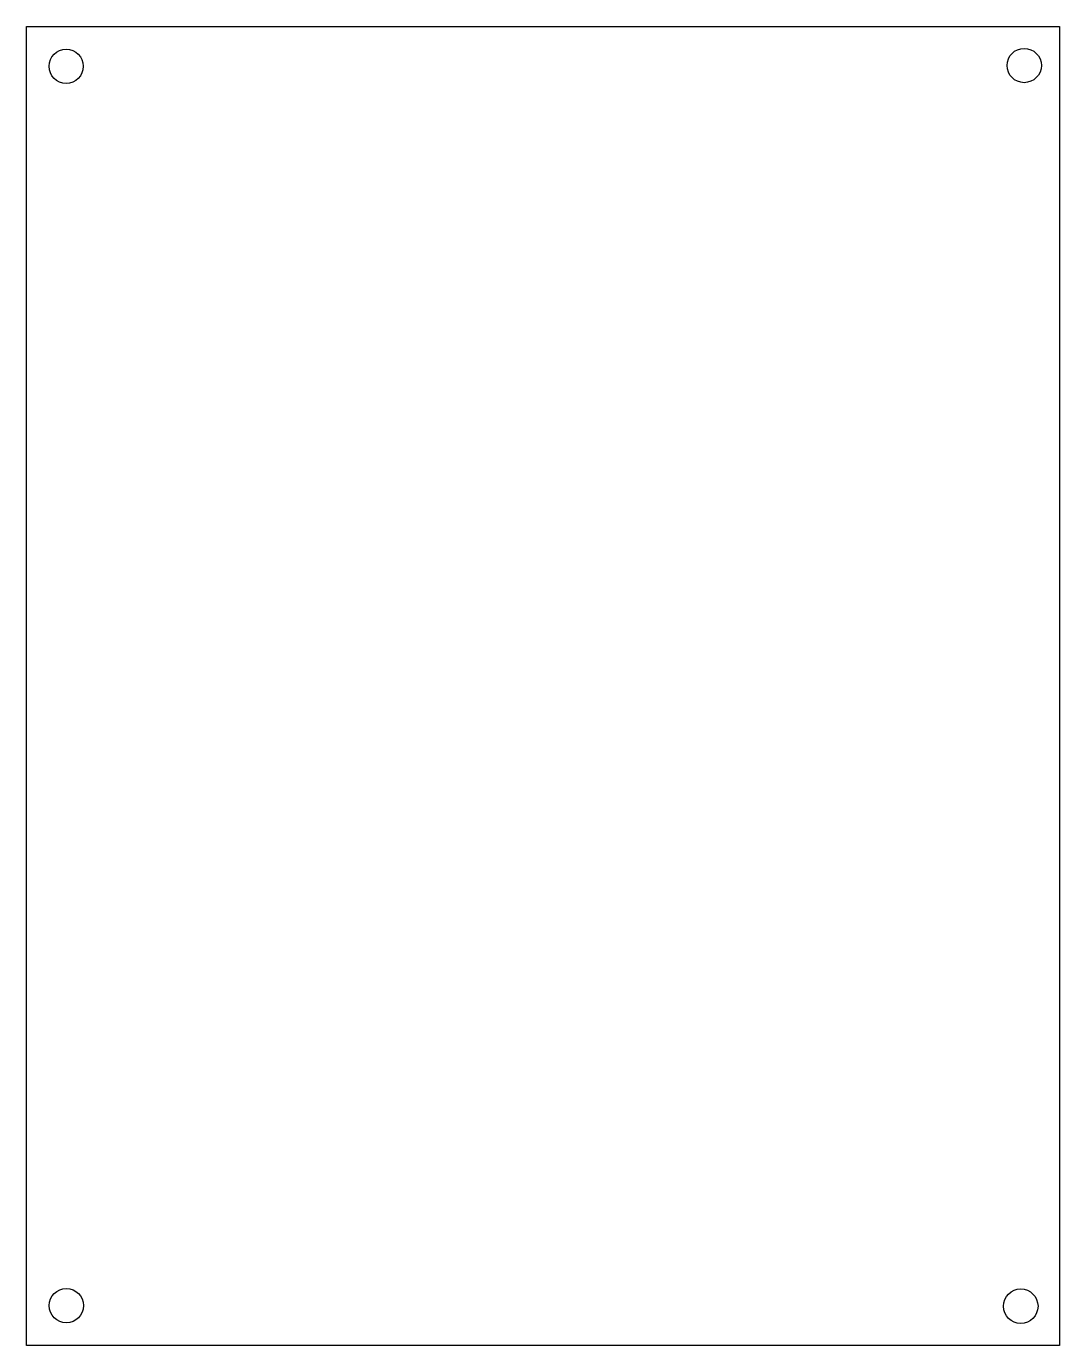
# Model space of a CAD drawing. Header units: millimetres. Extents: x 0 to 96, y -122 to 0.
import ezdxf

# ---------------------------------------------------------------- set-up
doc = ezdxf.new("R2010")
doc.units = ezdxf.units.MM
doc.layers.get('0').update_dxf_attribs({"linetype": 'CONTINUOUS'})

msp = doc.modelspace()

# ---------------------------------------------------------------- linework, layer by layer
msp.add_lwpolyline([(0, 0), (95.8, 0), (95.8, -122.33), (0, -122.33)], close=True)
for centre, radius in [((3.69, -3.7), 1.59), ((92.52, -3.63), 1.59), ((3.71, -118.62), 1.59), ((92.2, -118.68), 1.6)]:
    msp.add_circle(centre, radius)

doc.saveas('drawing.dxf')
